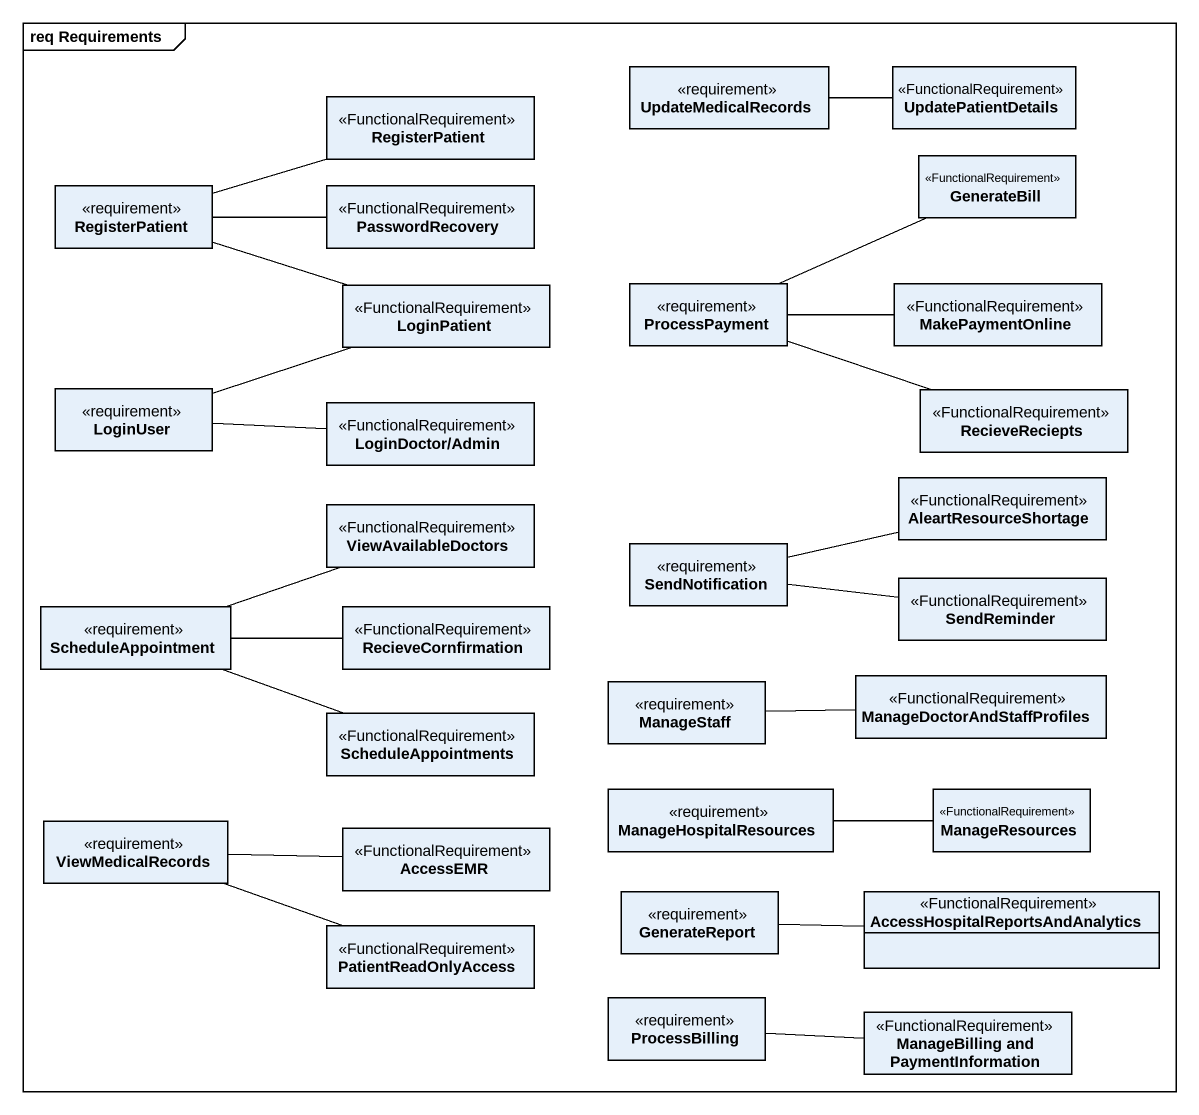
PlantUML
@startuml
mainframe req Requirements
hide circle
hide empty members
class UpdateMedicalRecords <<requirement>>
class UpdatePatientDetails <<FunctionalRequirement>>
class RegisterPatient <<FunctionalRequirement>>
class GenerateBill <<FunctionalRequirement>>
class "RegisterPatient" as RegisterPatient_2 <<requirement>>
class PasswordRecovery <<FunctionalRequirement>>
class LoginPatient <<FunctionalRequirement>>
class ProcessPayment <<requirement>>
class MakePaymentOnline <<FunctionalRequirement>>
class LoginUser <<requirement>>
class "LoginDoctor/Admin" as LoginDoctor_Admin <<FunctionalRequirement>>
class RecieveReciepts <<FunctionalRequirement>>
class AleartResourceShortage <<FunctionalRequirement>>
class ViewAvailableDoctors <<FunctionalRequirement>>
class SendNotification <<requirement>>
class ScheduleAppointment <<requirement>>
class RecieveCornfirmation <<FunctionalRequirement>>
class SendReminder <<FunctionalRequirement>>
class ManageDoctorAndStaffProfiles <<FunctionalRequirement>>
class ScheduleAppointments <<FunctionalRequirement>>
class ManageStaff <<requirement>>
class ManageHospitalResources <<requirement>>
class ManageResources <<FunctionalRequirement>>
class ViewMedicalRecords <<requirement>>
class AccessEMR <<FunctionalRequirement>>
class PatientReadOnlyAccess <<FunctionalRequirement>>
class GenerateReport <<requirement>>
class "AccessHospitalReportsAndAnalytics" as AccessHospitalReportsAndAnal <<FunctionalRequirement>>
class ProcessBilling <<requirement>>
class "ManageBilling and PaymentInformation" as ManageBilling_and <<FunctionalRequirement>>
UpdateMedicalRecords -right- UpdatePatientDetails
RegisterPatient_2 -right- RegisterPatient
RegisterPatient_2 -right- PasswordRecovery
RegisterPatient_2 -right- LoginPatient
ProcessPayment -right- GenerateBill
ProcessPayment -right- MakePaymentOnline
ProcessPayment -right- RecieveReciepts
LoginUser -right- LoginPatient
LoginUser -right- LoginDoctor_Admin
SendNotification -right- AleartResourceShortage
SendNotification -right- SendReminder
ScheduleAppointment -right- ViewAvailableDoctors
ScheduleAppointment -right- RecieveCornfirmation
ScheduleAppointment -right- ScheduleAppointments
ManageStaff -right- ManageDoctorAndStaffProfiles
ManageHospitalResources -right- ManageResources
ViewMedicalRecords -right- AccessEMR
ViewMedicalRecords -right- PatientReadOnlyAccess
GenerateReport -right- AccessHospitalReportsAndAnal
ProcessBilling -right- ManageBilling_and
@enduml
